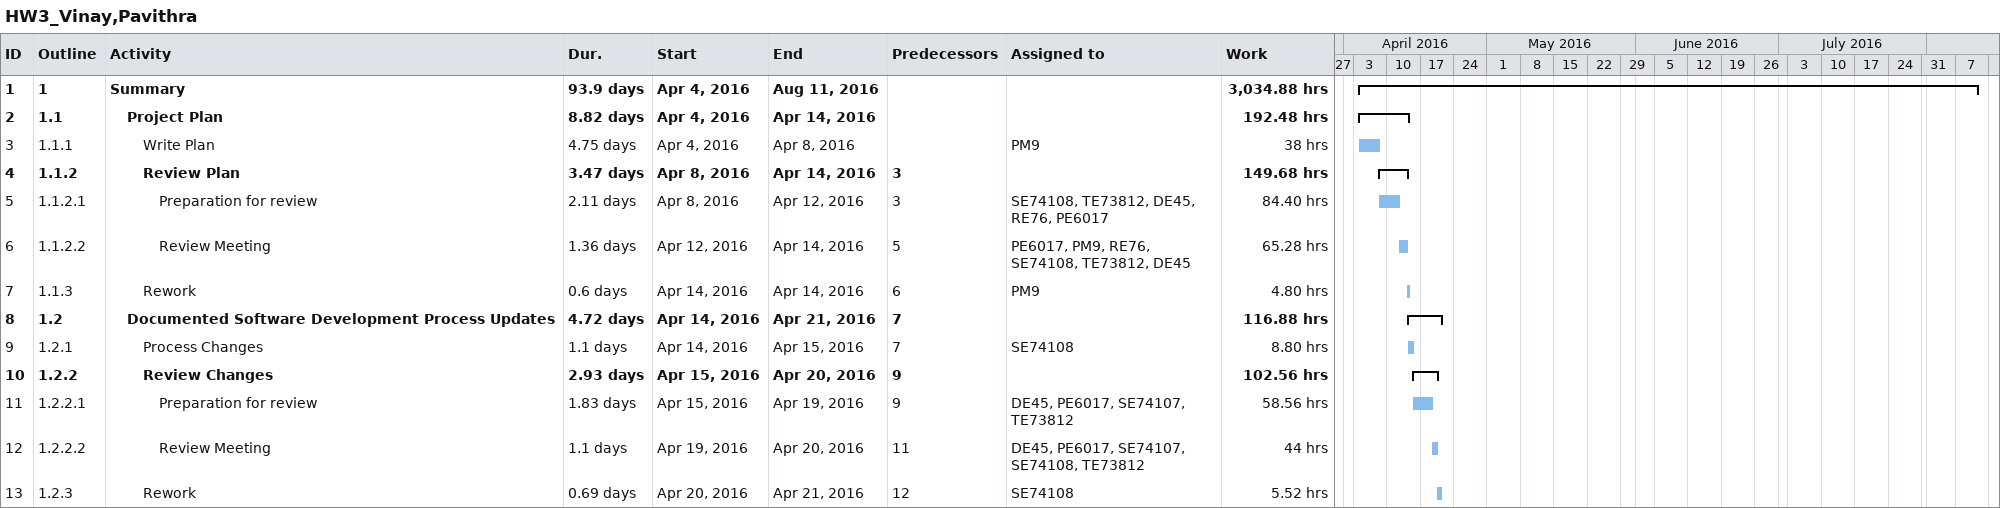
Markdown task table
HW3_Vinay,Pavithra

| ID | WBS | Task | Duration | Start | Finish | Predecessors | Resources | Work (h) |
|---|---|---|---|---|---|---|---|---|
| 1 | 1 | **Summary** | 93.9d | 2016-04-04 | 2016-08-11 |  |  | 3034.88 |
| 2 | 1.1 | **Project Plan** | 8.82d | 2016-04-04 | 2016-04-14 |  |  | 192.48 |
| 3 | 1.1.1 | Write Plan | 4.75d | 2016-04-04 | 2016-04-08 |  | PM9 | 38 |
| 4 | 1.1.2 | **Review Plan** | 3.47d | 2016-04-08 | 2016-04-14 | 3 |  | 149.68 |
| 5 | 1.1.2.1 | Preparation for review | 2.11d | 2016-04-08 | 2016-04-12 | 3 | SE74108, TE73812, DE45, RE76, PE6017 | 84.40 |
| 6 | 1.1.2.2 | Review Meeting | 1.36d | 2016-04-12 | 2016-04-14 | 5 | PE6017, PM9, RE76, SE74108, TE73812, DE45 | 65.28 |
| 7 | 1.1.3 | Rework | 0.6d | 2016-04-14 | 2016-04-14 | 6 | PM9 | 4.80 |
| 8 | 1.2 | **Documented Software Development Process Updates** | 4.72d | 2016-04-14 | 2016-04-21 | 7 |  | 116.88 |
| 9 | 1.2.1 | Process Changes | 1.1d | 2016-04-14 | 2016-04-15 | 7 | SE74108 | 8.80 |
| 10 | 1.2.2 | **Review Changes** | 2.93d | 2016-04-15 | 2016-04-20 | 9 |  | 102.56 |
| 11 | 1.2.2.1 | Preparation for review | 1.83d | 2016-04-15 | 2016-04-19 | 9 | DE45, PE6017, SE74107, TE73812 | 58.56 |
| 12 | 1.2.2.2 | Review Meeting | 1.1d | 2016-04-19 | 2016-04-20 | 11 | DE45, PE6017, SE74107, SE74108, TE73812 | 44 |
| 13 | 1.2.3 | Rework | 0.69d | 2016-04-20 | 2016-04-21 | 12 | SE74108 | 5.52 |
